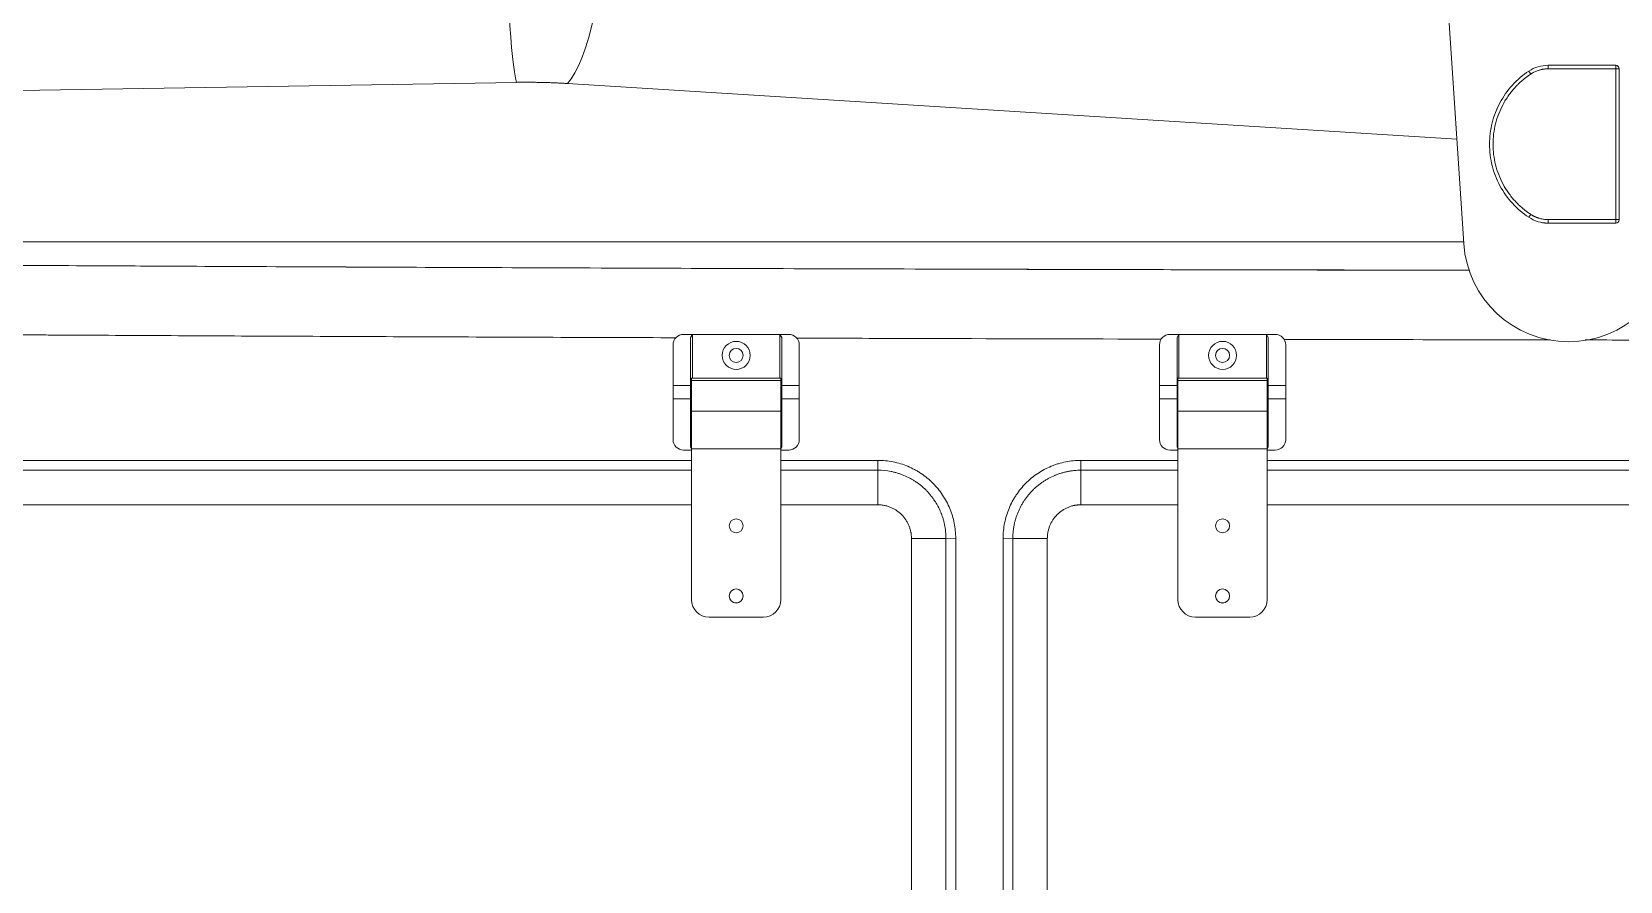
# Model space of a CAD drawing. Header units: millimetres. Extents: x 744 to 5705, y 930 to 4879.
# Drawn here: x 1723.9 to 2177.1, y 1172.2 to 1414.4 of the extents above; entities that cross this region are included whole.
import ezdxf

# ---------------------------------------------------------------- set-up
doc = ezdxf.new("R2010")
doc.units = ezdxf.units.MM
doc.header["$MEASUREMENT"] = 0

msp = doc.modelspace()

# ---------------------------------------------------------------- linework, layer by layer
at = {"color": 7, "linetype": 'Continuous', "lineweight": 15, "true_color": 0xffffff}
for p, q in [((2115.71, 1604.66), (2132.46, 1354.03)), ((2156.54, 1404.85), (2175.81, 1404.85)), ((2156.54, 1404.85), (2156.54, 1403.85)), ((2151.58, 1402.36), (2151.03, 1403.2)), ((2175.81, 1403.85), (2156.54, 1403.85)), ((2175.81, 1403.85), (2175.81, 1360.85)), ((2176.81, 1403.85), (2176.81, 1360.85)), ((1862.19, 1399.99), (1453.5, 1393.26)), ((2140.22, 1386.81), (2140.17, 1386.57)), ((2151.58, 1362.34), (2151.03, 1361.51)), ((2156.54, 1360.85), (2156.54, 1359.85)), ((2156.54, 1360.85), (2175.81, 1360.85)), ((2175.81, 1359.85), (2156.54, 1359.85)), ((1564.88, 1354.53), (2132.43, 1354.53)), ((1909.89, 1328.15), (1912.39, 1328.15)), ((1911.89, 1327.24), (1912.39, 1328.15)), ((1912.39, 1328.15), (1937.39, 1328.15)), ((1912.39, 1328.15), (1912.39, 1315.65)), ((1937.39, 1315.65), (1937.39, 1328.15)), ((1937.39, 1328.15), (1939.89, 1328.15)), ((1937.39, 1328.15), (1937.89, 1327.24)), ((2048.66, 1328.15), (2051.16, 1328.15)), ((2050.66, 1327.24), (2051.16, 1328.15)), ((2051.16, 1328.15), (2076.16, 1328.15)), ((2051.16, 1328.15), (2051.16, 1315.65)), ((2076.16, 1315.65), (2076.16, 1328.15)), ((2076.16, 1328.15), (2078.66, 1328.15)), ((2076.16, 1328.15), (2076.66, 1327.24)), ((1906.89, 1313.58), (1906.89, 1325.15)), ((1911.89, 1313.58), (1911.89, 1327.24)), ((1937.89, 1327.24), (1937.89, 1313.58)), ((1942.89, 1325.15), (1942.89, 1313.58)), ((2045.66, 1313.58), (2045.66, 1325.15)), ((2050.66, 1313.58), (2050.66, 1327.24)), ((2076.66, 1327.24), (2076.66, 1313.58)), ((2081.66, 1325.15), (2081.66, 1313.58)), ((1912.14, 1314.95), (1912.14, 1315.65)), ((1937.64, 1315.65), (1912.14, 1315.65)), ((1912.14, 1306.28), (1912.14, 1314.95)), ((1937.64, 1314.95), (1912.14, 1314.95)), ((1937.64, 1315.65), (1937.64, 1314.95)), ((1937.64, 1314.95), (1937.64, 1306.28)), ((2050.91, 1314.95), (2050.91, 1315.65)), ((2076.41, 1315.65), (2050.91, 1315.65)), ((2050.91, 1306.28), (2050.91, 1314.95)), ((2076.41, 1314.95), (2050.91, 1314.95)), ((2076.41, 1315.65), (2076.41, 1314.95)), ((2076.41, 1314.95), (2076.41, 1306.28)), ((1906.89, 1309.73), (1906.89, 1313.58)), ((1906.89, 1313.58), (1911.89, 1313.58)), ((1906.89, 1298.15), (1906.89, 1309.73)), ((1911.89, 1309.73), (1906.89, 1309.73)), ((1912.14, 1314.15), (1911.89, 1314.15)), ((1911.89, 1309.73), (1911.89, 1313.58)), ((1911.89, 1296.06), (1911.89, 1309.73)), ((1937.89, 1314.15), (1937.64, 1314.15)), ((1937.89, 1313.58), (1937.89, 1309.73)), ((1942.89, 1313.58), (1937.89, 1313.58)), ((1937.89, 1309.73), (1937.89, 1296.06)), ((1942.89, 1309.73), (1937.89, 1309.73)), ((1942.89, 1313.58), (1942.89, 1309.73)), ((1942.89, 1309.73), (1942.89, 1298.15)), ((2045.66, 1309.73), (2045.66, 1313.58)), ((2045.66, 1313.58), (2050.66, 1313.58)), ((2045.66, 1298.15), (2045.66, 1309.73)), ((2050.66, 1309.73), (2045.66, 1309.73)), ((2050.91, 1314.15), (2050.66, 1314.15)), ((2050.66, 1309.73), (2050.66, 1313.58)), ((2050.66, 1296.06), (2050.66, 1309.73)), ((2076.66, 1314.15), (2076.41, 1314.15)), ((2081.66, 1313.58), (2076.66, 1313.58)), ((2076.66, 1313.58), (2076.66, 1309.73)), ((2076.66, 1309.73), (2076.66, 1296.06)), ((2081.66, 1309.73), (2076.66, 1309.73)), ((2081.66, 1313.58), (2081.66, 1309.73)), ((2081.66, 1309.73), (2081.66, 1298.15)), ((1911.89, 1309.15), (1912.14, 1309.15)), ((1937.64, 1306.28), (1912.14, 1306.28)), ((1912.14, 1295.55), (1912.14, 1306.28)), ((1937.64, 1309.15), (1937.89, 1309.15)), ((1937.64, 1306.28), (1937.64, 1295.55)), ((2050.66, 1309.15), (2050.91, 1309.15)), ((2076.41, 1306.28), (2050.91, 1306.28)), ((2050.91, 1295.55), (2050.91, 1306.28)), ((2076.41, 1309.15), (2076.66, 1309.15)), ((2076.41, 1306.28), (2076.41, 1295.55)), ((1670.52, 1292.22), (1912.14, 1292.22)), ((1912.14, 1295.15), (1909.89, 1295.15)), ((1912.14, 1295.61), (1911.89, 1296.06)), ((1912.14, 1252.55), (1912.14, 1295.55)), ((1937.64, 1295.55), (1912.14, 1295.55)), ((1937.89, 1296.06), (1937.64, 1295.61)), ((1937.64, 1295.55), (1937.64, 1252.55)), ((1939.89, 1295.15), (1937.64, 1295.15)), ((1937.64, 1292.22), (1965.3, 1292.22)), ((1965.3, 1289.42), (1965.3, 1292.22)), ((2023.26, 1292.22), (2050.91, 1292.22)), ((2023.26, 1289.42), (2023.26, 1292.22)), ((2050.91, 1295.15), (2048.66, 1295.15)), ((2050.91, 1295.61), (2050.66, 1296.06)), ((2050.91, 1252.55), (2050.91, 1295.55)), ((2076.41, 1295.55), (2050.91, 1295.55)), ((2076.66, 1296.06), (2076.41, 1295.61)), ((2076.41, 1295.55), (2076.41, 1252.55)), ((2078.66, 1295.15), (2076.41, 1295.15)), ((2076.41, 1292.22), (2318.03, 1292.22)), ((1965.3, 1279.56), (1965.3, 1289.42)), ((2023.26, 1279.56), (2023.26, 1289.42)), ((1974.89, 1042.03), (1974.89, 1269.96)), ((1984.74, 1269.98), (1987.52, 1270)), ((1984.74, 1042.05), (1984.74, 1269.98)), ((1987.52, 1270), (1987.52, 1042.07)), ((2001.04, 1042.07), (2001.04, 1270)), ((2003.81, 1269.98), (2001.04, 1270)), ((2003.81, 1269.98), (2003.81, 1042.05)), ((2013.66, 1269.96), (2013.66, 1042.03)), ((1932.64, 1247.55), (1917.14, 1247.55)), ((2071.41, 1247.55), (2055.91, 1247.55))]:
    msp.add_line(p, q, dxfattribs=at)
at = {"color": 8, "linetype": 'Continuous', "lineweight": 15, "true_color": 0x808080}
for p, q in [((2130.47, 1383.8), (1876.75, 1399.66)), ((1912.14, 1289.42), (1670.52, 1289.42)), ((1965.3, 1289.42), (1937.64, 1289.42)), ((2050.91, 1289.42), (2023.26, 1289.42)), ((2318.03, 1289.42), (2076.41, 1289.42)), ((1912.14, 1279.56), (1670.52, 1279.56)), ((1965.3, 1279.56), (1937.64, 1279.56)), ((2050.91, 1279.56), (2023.26, 1279.56)), ((2318.03, 1279.56), (2076.41, 1279.56))]:
    msp.add_line(p, q, dxfattribs=at)
at = {"color": 7, "linetype": 'Continuous', "lineweight": 15, "true_color": 0xffffff}
for points in [[(1862.19, 1399.99), (1861.91, 1401.31), (1861.63, 1402.98), (1861.36, 1404.99), (1861.09, 1407.33), (1860.83, 1409.97), (1860.58, 1412.91), (1860.34, 1416.12), (1860.12, 1419.57), (1859.91, 1423.24), (1859.72, 1427.11), (1859.54, 1431.14), (1859.39, 1435.31), (1859.25, 1439.58), (1859.14, 1443.92), (1859.05, 1448.31)], [(1876.75, 1399.66), (1877.81, 1400.99), (1878.86, 1402.69), (1879.9, 1404.74), (1880.91, 1407.15), (1881.89, 1409.87), (1882.83, 1412.9), (1883.72, 1416.22), (1884.56, 1419.78), (1885.34, 1423.58), (1886.05, 1427.57), (1886.7, 1431.73), (1887.26, 1436.03), (1887.74, 1440.43), (1888.14, 1444.9), (1888.46, 1449.4)], [(2175.81, 1360.85), (2175.81, 1360.66), (2175.81, 1360.47), (2175.81, 1360.3), (2175.81, 1360.14), (2175.81, 1360.02), (2175.81, 1359.93), (2175.81, 1359.87), (2175.81, 1359.85)], [(1974.89, 1269.96), (1976.63, 1269.96), (1978.31, 1269.97), (1979.89, 1269.97), (1981.32, 1269.97), (1982.55, 1269.97), (1983.55, 1269.97), (1984.29, 1269.98), (1984.74, 1269.98)], [(2013.66, 1269.96), (2011.93, 1269.96), (2010.24, 1269.97), (2008.66, 1269.97), (2007.23, 1269.97), (2006, 1269.97), (2005, 1269.97), (2004.27, 1269.98), (2003.81, 1269.98)]]:
    msp.add_lwpolyline(points, dxfattribs=at)
for centre, radius in [((1924.89, 1322.15), 4), ((1924.89, 1322.15), 2), ((2063.66, 1322.15), 4), ((2063.66, 1322.15), 2), ((1924.89, 1273.55), 2), ((2063.66, 1273.55), 2), ((1924.89, 1253.55), 2), ((2063.66, 1253.55), 2)]:
    msp.add_circle(centre, radius, dxfattribs=at)
for centre, radius, start, end in [((2175.81, 1403.85), 1, 0, 90), ((2175.81, 1360.85), 1, 270, 360), ((2162.39, 1356.03), 30, 183.8226, 356.1774), ((1909.89, 1325.15), 3, 90, 180), ((1939.89, 1325.15), 3, 0, 90), ((2048.66, 1325.15), 3, 90, 180), ((2078.66, 1325.15), 3, 0, 90), ((1909.89, 1298.15), 3, 180, 270), ((1939.89, 1298.15), 3, 270, 0), ((2048.66, 1298.15), 3, 180, 270), ((2078.66, 1298.15), 3, 270, 0), ((1924.89, 1273.56), 2, 180, 270), ((1924.89, 1273.56), 2, 180, 270), ((1924.89, 1273.56), 2, 270, 360), ((1924.89, 1273.56), 2, 270, 360), ((2063.66, 1273.56), 2, 180, 270), ((2063.66, 1273.56), 2, 180, 270), ((2063.66, 1273.56), 2, 270, 360), ((2063.66, 1273.56), 2, 270, 360), ((1917.14, 1252.55), 5, 180, 270), ((1924.89, 1253.56), 2, 180, 270), ((1924.89, 1253.56), 2, 270, 360), ((1932.64, 1252.55), 5, 270, 360), ((2055.91, 1252.55), 5, 180, 270), ((2063.66, 1253.56), 2, 180, 270), ((2063.66, 1253.56), 2, 270, 360), ((2071.41, 1252.55), 5, 270, 360)]:
    msp.add_arc(centre, radius, start, end, dxfattribs=at)
at = {"color": 8, "linetype": 'Continuous', "lineweight": 15, "true_color": 0x808080}
msp.add_arc((2142.44, 1392.35), 0.5, 155.8925, 177.9003, dxfattribs=at)
at = {"color": 7, "linetype": 'Continuous', "lineweight": 15, "true_color": 0xffffff}
for points, knots in [([(2151.03, 1403.2), (2151.84, 1403.73), (2152.73, 1404.15), (2154.59, 1404.71), (2155.56, 1404.85), (2156.54, 1404.85)], [0, 0, 0, 0, 0.5, 0.5, 1, 1, 1, 1]), ([(2175.81, 1403.85), (2175.81, 1403.88), (2175.81, 1403.94), (2175.81, 1404.05), (2175.81, 1404.22), (2175.81, 1404.43), (2175.81, 1404.61), (2175.81, 1404.7), (2175.81, 1404.76), (2175.81, 1404.83), (2175.81, 1404.84), (2175.81, 1404.85)], [0, 0, 0, 0, 0.057525, 0.115051, 0.205114, 0.405554, 0.554809, 0.657398, 0.710074, 0.801089, 1, 1, 1, 1]), ([(2151.03, 1403.2), (2149.31, 1402.06), (2147.74, 1400.72), (2144.96, 1397.69), (2143.77, 1396), (2141.82, 1392.38), (2141.07, 1390.45), (2140.06, 1386.46), (2139.81, 1384.41), (2139.81, 1380.3), (2140.06, 1378.24), (2141.07, 1374.25), (2142.57, 1370.39), (2146.16, 1365.33), (2149.31, 1362.64), (2151.03, 1361.51)], [0, 0, 0, 0, 0.125, 0.125, 0.25, 0.25, 0.375, 0.375, 0.5, 0.5, 0.625, 0.625, 0.75, 0.875, 1, 1, 1, 1]), ([(2151.58, 1402.36), (2151.44, 1402.27), (2151.17, 1402.09), (2150.76, 1401.8), (2150.37, 1401.51), (2149.97, 1401.21), (2149.59, 1400.9), (2149.21, 1400.59), (2148.84, 1400.26), (2148.48, 1399.93), (2148.12, 1399.59), (2147.77, 1399.25), (2147.42, 1398.89), (2146.86, 1398.29), (2146.11, 1397.42), (2145.22, 1396.24), (2144.4, 1395), (2143.41, 1393.29), (2142.38, 1391.05), (2141.48, 1388.22), (2140.93, 1385.31), (2140.75, 1382.35), (2140.93, 1379.39), (2141.48, 1376.48), (2142.38, 1373.65), (2143.62, 1370.96), (2144.92, 1368.86), (2146.11, 1367.29), (2147.08, 1366.16), (2148.11, 1365.1), (2149.08, 1364.22), (2149.97, 1363.49), (2150.76, 1362.89), (2151.31, 1362.52), (2151.58, 1362.34)], [0, 0, 0, 0, 0.010461, 0.0209, 0.031322, 0.04173, 0.052129, 0.062524, 0.072919, 0.083319, 0.093727, 0.104149, 0.114589, 0.12505, 0.156288, 0.187565, 0.218836, 0.250081, 0.312566, 0.375051, 0.437536, 0.500022, 0.562507, 0.624993, 0.687478, 0.749964, 0.812449, 0.84372, 0.874964, 0.906198, 0.937479, 0.958338, 0.979166, 1, 1, 1, 1]), ([(2156.54, 1403.85), (2156.44, 1403.85), (2156.24, 1403.85), (2155.95, 1403.83), (2155.66, 1403.81), (2155.38, 1403.78), (2155.09, 1403.74), (2154.8, 1403.68), (2154.52, 1403.62), (2154.23, 1403.55), (2153.87, 1403.45), (2153.44, 1403.31), (2152.96, 1403.11), (2152.48, 1402.89), (2152.02, 1402.64), (2151.73, 1402.46), (2151.58, 1402.36)], [0, 0, 0, 0, 0.055508, 0.110889, 0.166203, 0.221511, 0.276871, 0.332343, 0.387987, 0.443862, 0.500024, 0.600865, 0.700938, 0.800586, 0.900157, 1, 1, 1, 1]), ([(2175.81, 1403.85), (2175.84, 1403.85), (2175.9, 1403.85), (2175.99, 1403.85), (2176.06, 1403.85), (2176.12, 1403.85), (2176.23, 1403.85), (2176.37, 1403.85), (2176.53, 1403.85), (2176.65, 1403.85), (2176.74, 1403.85), (2176.8, 1403.85), (2176.81, 1403.85), (2176.81, 1403.85)], [0, 0, 0, 0, 0.0616196, 0.1167173, 0.1649619, 0.2061622, 0.240236, 0.3799944, 0.5001428, 0.6334389, 0.7600568, 0.8824677, 1, 1, 1, 1]), ([(1876.75, 1399.66), (1876.51, 1399.67), (1876.04, 1399.7), (1875.32, 1399.74), (1874.6, 1399.78), (1873.88, 1399.82), (1873.15, 1399.85), (1872.43, 1399.88), (1871.7, 1399.9), (1870.98, 1399.93), (1870.25, 1399.95), (1869.35, 1399.97), (1868.3, 1399.99), (1867.07, 1400.01), (1865.85, 1400.02), (1864.63, 1400.02), (1863.41, 1400.01), (1862.59, 1400), (1862.19, 1399.99)], [0, 0, 0, 0, 0.050193, 0.100313, 0.150372, 0.200381, 0.25035, 0.300291, 0.350215, 0.400133, 0.450057, 0.499997, 0.583547, 0.66694, 0.750229, 0.833466, 0.916705, 1, 1, 1, 1]), ([(2156.54, 1359.85), (2155.56, 1359.85), (2154.59, 1359.99), (2152.73, 1360.55), (2151.84, 1360.97), (2151.03, 1361.51)], [0, 0, 0, 0, 0.5, 0.5, 1, 1, 1, 1]), ([(2151.58, 1362.34), (2151.66, 1362.29), (2151.82, 1362.18), (2152.07, 1362.03), (2152.33, 1361.89), (2152.59, 1361.76), (2152.85, 1361.64), (2153.12, 1361.52), (2153.39, 1361.42), (2153.67, 1361.32), (2154.02, 1361.21), (2154.46, 1361.09), (2154.97, 1360.98), (2155.49, 1360.91), (2156.01, 1360.86), (2156.36, 1360.85), (2156.54, 1360.85)], [0, 0, 0, 0, 0.055508, 0.110889, 0.166203, 0.221511, 0.276871, 0.332343, 0.387987, 0.443862, 0.500024, 0.600865, 0.700938, 0.800586, 0.900157, 1, 1, 1, 1]), ([(2156.46, 1359.85), (2156.36, 1359.85), (2156.16, 1359.86), (2155.85, 1359.87), (2155.55, 1359.9), (2155.23, 1359.93), (2154.92, 1359.98), (2154.71, 1360.02), (2154.6, 1360.04)], [0, 0, 0, 0, 0.160635, 0.323683, 0.489143, 0.657016, 0.827302, 1, 1, 1, 1]), ([(2175.81, 1360.85), (2175.82, 1360.85), (2175.88, 1360.85), (2175.97, 1360.85), (2176.1, 1360.85), (2176.29, 1360.85), (2176.49, 1360.85), (2176.63, 1360.85), (2176.7, 1360.85), (2176.73, 1360.85), (2176.75, 1360.85), (2176.76, 1360.85), (2176.77, 1360.85), (2176.79, 1360.85), (2176.81, 1360.85), (2176.81, 1360.85), (2176.81, 1360.85)], [0, 0, 0, 0, 0.03098, 0.100232, 0.175275, 0.283321, 0.499559, 0.633978, 0.696841, 0.759704, 0.767103, 0.787567, 0.821092, 0.867677, 0.927315, 1, 1, 1, 1]), ([(2134.09, 1346.44), (2104.79, 1346.48), (2007.34, 1346.64), (1888.48, 1347.02), (1777.51, 1347.5), (1713.21, 1347.86), (1648.82, 1348.19), (1604.85, 1348.07), (1582.36, 1347.57), (1581.38, 1347.54)], [0, 0, 0, 0, 0.159022, 0.528908, 0.645152, 0.761378, 0.8779, 0.994662, 1, 1, 1, 1]), ([(1581.38, 1347.53), (1585.27, 1347.6), (1601.59, 1347.89), (1630.24, 1348.09), (1667.41, 1348.14), (1704.37, 1347.9), (1741.22, 1347.69), (1783.02, 1347.48), (1829.23, 1347.28), (1880.61, 1347.07), (1931.35, 1346.9), (1982.82, 1346.75), (2033.64, 1346.62), (2084.28, 1346.5), (2117.54, 1346.44), (2134.1, 1346.41)], [0, 0, 0, 0, 0.02112, 0.08859, 0.155495, 0.222846, 0.289246, 0.355469, 0.449722, 0.540091, 0.634311, 0.725146, 0.819433, 0.91015, 1, 1, 1, 1]), ([(1906.89, 1313.9), (1906.89, 1313.9), (1906.89, 1313.9), (1906.89, 1313.89), (1906.89, 1313.86), (1906.89, 1313.82), (1906.89, 1313.74), (1906.89, 1313.65), (1906.89, 1313.5), (1906.89, 1313.3), (1906.89, 1313.07), (1906.89, 1312.92), (1906.89, 1312.79), (1906.89, 1312.69), (1906.89, 1312.59), (1906.89, 1312.52), (1906.89, 1312.48)], [0, 0, 0, 0, 0.052693, 0.105384, 0.158076, 0.236966, 0.315836, 0.401904, 0.487018, 0.657776, 0.743844, 0.828957, 0.871724, 0.914488, 0.957247, 1, 1, 1, 1]), ([(1906.89, 1311.65), (1906.89, 1311.6), (1906.89, 1311.5), (1906.89, 1311.34), (1906.89, 1311.19), (1906.89, 1311.04), (1906.89, 1310.74), (1906.89, 1310.32), (1906.89, 1309.94), (1906.89, 1309.71), (1906.89, 1309.57), (1906.89, 1309.48), (1906.89, 1309.41), (1906.89, 1309.41), (1906.89, 1309.4)], [0, 0, 0, 0, 0.043903, 0.087807, 0.13171, 0.175613, 0.219517, 0.396923, 0.57434, 0.659476, 0.744611, 0.829744, 0.914874, 1, 1, 1, 1]), ([(2045.66, 1313.89), (2045.66, 1313.89), (2045.66, 1313.88), (2045.66, 1313.85), (2045.66, 1313.78), (2045.66, 1313.66), (2045.66, 1313.51), (2045.66, 1313.32), (2045.66, 1313.18), (2045.66, 1313.1)], [0, 0, 0, 0, 0.074182, 0.148365, 0.318699, 0.489033, 0.659362, 0.829685, 1, 1, 1, 1]), ([(2045.66, 1309.93), (2045.66, 1309.89), (2045.66, 1309.82), (2045.66, 1309.75), (2045.66, 1309.72), (2045.66, 1309.7), (2045.66, 1309.7), (2045.66, 1309.69), (2045.66, 1309.69), (2045.66, 1309.69), (2045.66, 1309.69), (2045.66, 1309.69), (2045.66, 1309.69), (2045.66, 1309.69), (2045.66, 1309.69), (2045.66, 1309.69), (2045.66, 1309.62), (2045.66, 1309.5), (2045.66, 1309.42), (2045.66, 1309.4), (2045.66, 1309.4), (2045.66, 1309.4)], [0, 0, 0, 0, 0.13477, 0.202165, 0.235865, 0.252715, 0.261141, 0.265353, 0.26746, 0.268513, 0.269039, 0.269303, 0.269434, 0.2695, 0.269533, 0.26955, 0.269558, 0.538472, 0.83012, 0.976008, 1, 1, 1, 1]), ([(2081.66, 1313.1), (2081.66, 1313.14), (2081.66, 1313.21), (2081.66, 1313.31), (2081.66, 1313.42), (2081.66, 1313.53), (2081.66, 1313.64), (2081.66, 1313.74), (2081.66, 1313.81), (2081.66, 1313.86), (2081.66, 1313.88), (2081.66, 1313.89)], [0, 0, 0, 0, 0.0814, 0.162798, 0.244197, 0.366068, 0.487908, 0.620866, 0.752351, 0.876187, 1, 1, 1, 1]), ([(2081.66, 1309.57), (2081.66, 1309.55), (2081.66, 1309.45), (2081.66, 1309.41), (2081.66, 1309.41), (2081.66, 1309.41)], [0, 0, 0, 0, 0.116871, 0.674148, 1, 1, 1, 1]), ([(1965.3, 1292.22), (1966.03, 1292.22), (1966.76, 1292.19), (1968.22, 1292.04), (1968.94, 1291.93), (1971.1, 1291.5), (1972.48, 1291.08), (1974.49, 1290.25), (1975.15, 1289.94), (1976.11, 1289.42), (1976.43, 1289.24), (1977.06, 1288.86), (1977.37, 1288.66), (1978.88, 1287.65), (1979.99, 1286.73), (1981.28, 1285.45), (1981.53, 1285.18), (1982.02, 1284.64), (1982.26, 1284.36), (1982.95, 1283.51), (1983.39, 1282.93), (1984.59, 1281.12), (1985.27, 1279.84), (1985.97, 1278.15), (1986.1, 1277.81), (1986.35, 1277.12), (1986.46, 1276.78), (1986.78, 1275.74), (1986.95, 1275.03), (1987.37, 1272.91), (1987.52, 1271.47), (1987.52, 1270)], [0, 0, 0, 0, 0.0625, 0.0625, 0.125, 0.125, 0.25, 0.25, 0.3125, 0.3125, 0.34375, 0.34375, 0.375, 0.375, 0.5, 0.5, 0.53125, 0.53125, 0.5625, 0.5625, 0.625, 0.625, 0.75, 0.75, 0.78125, 0.78125, 0.8125, 0.8125, 0.875, 0.875, 1, 1, 1, 1]), ([(2001.04, 1270), (2001.04, 1270.74), (2001.08, 1271.47), (2001.22, 1272.92), (2001.33, 1273.65), (2001.76, 1275.8), (2002.18, 1277.19), (2003.02, 1279.2), (2003.33, 1279.85), (2003.84, 1280.82), (2004.03, 1281.14), (2004.4, 1281.76), (2004.6, 1282.07), (2005.61, 1283.58), (2006.53, 1284.7), (2007.81, 1285.98), (2008.08, 1286.24), (2008.62, 1286.73), (2008.9, 1286.97), (2009.75, 1287.66), (2010.33, 1288.09), (2012.14, 1289.3), (2013.42, 1289.98), (2015.11, 1290.68), (2015.45, 1290.81), (2016.14, 1291.06), (2016.49, 1291.17), (2017.53, 1291.48), (2018.23, 1291.66), (2020.35, 1292.08), (2021.79, 1292.22), (2023.26, 1292.22)], [0, 0, 0, 0, 0.0625, 0.0625, 0.125, 0.125, 0.25, 0.25, 0.3125, 0.3125, 0.34375, 0.34375, 0.375, 0.375, 0.5, 0.5, 0.53125, 0.53125, 0.5625, 0.5625, 0.625, 0.625, 0.75, 0.75, 0.78125, 0.78125, 0.8125, 0.8125, 0.875, 0.875, 1, 1, 1, 1]), ([(1984.74, 1269.98), (1984.74, 1270.61), (1984.71, 1271.25), (1984.62, 1272.21), (1984.58, 1272.53), (1984.48, 1273.16), (1984.43, 1273.47), (1984.3, 1274.1), (1984.23, 1274.41), (1984.12, 1274.88), (1984.07, 1275.03), (1983.99, 1275.34), (1983.95, 1275.49), (1983.81, 1275.95), (1983.71, 1276.25), (1983.55, 1276.69), (1983.49, 1276.84), (1983.41, 1277.06), (1983.38, 1277.14), (1983.32, 1277.28), (1983.29, 1277.36), (1983.02, 1278.01), (1982.75, 1278.59), (1982.29, 1279.43), (1982.14, 1279.71), (1981.89, 1280.12), (1981.8, 1280.26), (1981.63, 1280.53), (1981.55, 1280.66), (1981.28, 1281.06), (1981.1, 1281.32), (1980.72, 1281.83), (1980.52, 1282.08), (1980.12, 1282.57), (1979.91, 1282.81), (1979.49, 1283.28), (1979.27, 1283.51), (1978.6, 1284.18), (1978.13, 1284.61), (1977.38, 1285.22), (1977.12, 1285.42), (1976.74, 1285.7), (1976.61, 1285.8), (1976.35, 1285.98), (1976.22, 1286.07), (1975.82, 1286.33), (1975.55, 1286.5), (1975.15, 1286.74), (1975.01, 1286.82), (1974.74, 1286.98), (1974.6, 1287.06), (1973.9, 1287.43), (1973.32, 1287.7), (1972.44, 1288.07), (1972.14, 1288.18), (1971.69, 1288.34), (1971.54, 1288.39), (1971.23, 1288.49), (1971.08, 1288.54), (1970.62, 1288.68), (1970.32, 1288.77), (1969.86, 1288.88), (1969.7, 1288.92), (1969.39, 1288.99), (1969.24, 1289.02), (1967.85, 1289.29), (1966.57, 1289.42), (1965.3, 1289.42)], [0, 0, 0, 0, 0.0625, 0.0625, 0.09375, 0.09375, 0.125, 0.125, 0.15625, 0.15625, 0.171875, 0.171875, 0.1875, 0.1875, 0.21875, 0.21875, 0.234375, 0.234375, 0.242188, 0.242188, 0.25, 0.25, 0.3125, 0.3125, 0.34375, 0.34375, 0.359375, 0.359375, 0.375, 0.375, 0.40625, 0.40625, 0.4375, 0.4375, 0.46875, 0.46875, 0.5, 0.5, 0.5625, 0.5625, 0.59375, 0.59375, 0.609375, 0.609375, 0.625, 0.625, 0.65625, 0.65625, 0.671875, 0.671875, 0.6875, 0.6875, 0.75, 0.75, 0.78125, 0.78125, 0.796875, 0.796875, 0.8125, 0.8125, 0.84375, 0.84375, 0.859375, 0.859375, 0.875, 0.875, 1, 1, 1, 1]), ([(2023.26, 1289.42), (2022.62, 1289.42), (2021.98, 1289.39), (2021.03, 1289.3), (2020.71, 1289.26), (2020.08, 1289.16), (2019.77, 1289.11), (2019.14, 1288.98), (2018.82, 1288.91), (2018.36, 1288.8), (2018.21, 1288.75), (2017.9, 1288.67), (2017.75, 1288.63), (2017.29, 1288.49), (2016.99, 1288.39), (2016.54, 1288.23), (2016.4, 1288.17), (2016.17, 1288.09), (2016.1, 1288.06), (2015.95, 1288), (2015.88, 1287.97), (2015.23, 1287.7), (2014.65, 1287.43), (2013.8, 1286.97), (2013.53, 1286.82), (2013.11, 1286.57), (2012.98, 1286.48), (2012.71, 1286.31), (2012.58, 1286.23), (2012.17, 1285.96), (2011.92, 1285.78), (2011.41, 1285.4), (2011.16, 1285.2), (2010.67, 1284.8), (2010.43, 1284.59), (2009.96, 1284.17), (2009.73, 1283.95), (2009.06, 1283.28), (2008.63, 1282.81), (2008.02, 1282.06), (2007.82, 1281.8), (2007.53, 1281.42), (2007.44, 1281.29), (2007.26, 1281.03), (2007.17, 1280.9), (2006.9, 1280.5), (2006.73, 1280.23), (2006.49, 1279.83), (2006.41, 1279.69), (2006.26, 1279.42), (2006.18, 1279.28), (2005.81, 1278.58), (2005.54, 1278), (2005.17, 1277.12), (2005.06, 1276.82), (2004.89, 1276.37), (2004.84, 1276.22), (2004.74, 1275.91), (2004.69, 1275.76), (2004.55, 1275.3), (2004.47, 1275), (2004.36, 1274.54), (2004.32, 1274.38), (2004.25, 1274.07), (2004.22, 1273.92), (2003.94, 1272.53), (2003.81, 1271.25), (2003.81, 1269.98)], [0, 0, 0, 0, 0.0625, 0.0625, 0.09375, 0.09375, 0.125, 0.125, 0.15625, 0.15625, 0.171875, 0.171875, 0.1875, 0.1875, 0.21875, 0.21875, 0.234375, 0.234375, 0.242188, 0.242188, 0.25, 0.25, 0.3125, 0.3125, 0.34375, 0.34375, 0.359375, 0.359375, 0.375, 0.375, 0.40625, 0.40625, 0.4375, 0.4375, 0.46875, 0.46875, 0.5, 0.5, 0.5625, 0.5625, 0.59375, 0.59375, 0.609375, 0.609375, 0.625, 0.625, 0.65625, 0.65625, 0.671875, 0.671875, 0.6875, 0.6875, 0.75, 0.75, 0.78125, 0.78125, 0.796875, 0.796875, 0.8125, 0.8125, 0.84375, 0.84375, 0.859375, 0.859375, 0.875, 0.875, 1, 1, 1, 1]), ([(1974.89, 1269.96), (1974.89, 1270.07), (1974.89, 1270.28), (1974.87, 1270.6), (1974.85, 1270.91), (1974.81, 1271.22), (1974.77, 1271.53), (1974.67, 1272.05), (1974.49, 1272.76), (1974.17, 1273.65), (1973.77, 1274.5), (1973.13, 1275.58), (1972.12, 1276.8), (1970.9, 1277.8), (1969.83, 1278.44), (1968.98, 1278.84), (1968.09, 1279.16), (1967.27, 1279.37), (1966.55, 1279.48), (1965.93, 1279.55), (1965.51, 1279.56), (1965.3, 1279.56)], [0, 0, 0, 0, 0.020982, 0.041915, 0.062822, 0.083725, 0.104647, 0.12561, 0.188116, 0.250648, 0.313175, 0.375727, 0.500215, 0.625343, 0.687607, 0.749903, 0.812477, 0.875112, 0.916735, 0.958306, 1, 1, 1, 1]), ([(2023.26, 1279.56), (2023.15, 1279.56), (2022.94, 1279.56), (2022.63, 1279.54), (2022.31, 1279.51), (2022, 1279.48), (2021.69, 1279.43), (2021.17, 1279.34), (2020.46, 1279.16), (2019.57, 1278.84), (2018.72, 1278.44), (2017.64, 1277.79), (2016.42, 1276.79), (2015.42, 1275.57), (2014.78, 1274.49), (2014.38, 1273.64), (2014.06, 1272.75), (2013.86, 1271.94), (2013.74, 1271.22), (2013.67, 1270.59), (2013.67, 1270.17), (2013.66, 1269.96)], [0, 0, 0, 0, 0.020982, 0.041915, 0.062822, 0.083725, 0.104647, 0.12561, 0.188116, 0.250648, 0.313175, 0.375727, 0.500215, 0.625343, 0.687607, 0.749903, 0.812477, 0.875112, 0.916735, 0.958306, 1, 1, 1, 1])]:
    msp.add_open_spline(points, degree=3, knots=knots, dxfattribs=at)
at = {"color": 8, "linetype": 'Continuous', "lineweight": 15, "true_color": 0x808080}
for points, knots in [([(1907.81, 1327.18), (1884.39, 1327.26), (1849.84, 1327.38), (1804.44, 1327.58), (1771.89, 1327.73), (1749.39, 1327.85), (1736.64, 1327.92), (1733.35, 1327.93), (1730.21, 1327.95), (1727.43, 1327.97), (1724.83, 1327.98), (1722.13, 1328), (1718.49, 1328.02), (1713.75, 1328.04), (1707.82, 1328.08), (1701.67, 1328.12), (1695.16, 1328.16), (1688.82, 1328.19), (1682.56, 1328.22), (1677.65, 1328.25), (1673.72, 1328.26), (1670.56, 1328.27), (1667.34, 1328.28), (1664.2, 1328.29), (1650.56, 1328.32), (1625.95, 1328.26), (1598.73, 1328.05), (1583.08, 1327.76), (1579.46, 1327.7)], [0, 0, 0, 0, 0.213936, 0.3157018, 0.4148168, 0.5112809, 0.5213128, 0.5313151, 0.5412878, 0.5499794, 0.5567869, 0.5649979, 0.5746124, 0.590124, 0.6082892, 0.6287721, 0.646336, 0.6677163, 0.6867675, 0.7034895, 0.7126059, 0.7226112, 0.7324001, 0.7419725, 0.7513284, 0.8570114, 0.9668538, 1, 1, 1, 1]), ([(2046.15, 1326.79), (2044.8, 1326.79), (2021.2, 1326.84), (1986.51, 1326.93), (1953.18, 1327.04), (1942.1, 1327.07)], [0, 0, 0, 0, 0.038921, 0.680603, 1, 1, 1, 1]), ([(2157.25, 1326.57), (2142.29, 1326.59), (2116.94, 1326.63), (2091.59, 1326.69), (2081.2, 1326.71)], [0, 0, 0, 0, 0.5899126, 1, 1, 1, 1]), ([(2313.15, 1326.36), (2308.76, 1326.36), (2295.22, 1326.37), (2272.75, 1326.4), (2232.56, 1326.45), (2197.42, 1326.5), (2171.21, 1326.54), (2167.1, 1326.55)], [0, 0, 0, 0, 0.090162, 0.278065, 0.461623, 0.915583, 1, 1, 1, 1])]:
    msp.add_open_spline(points, degree=3, knots=knots, dxfattribs=at)

doc.saveas('drawing.dxf')
